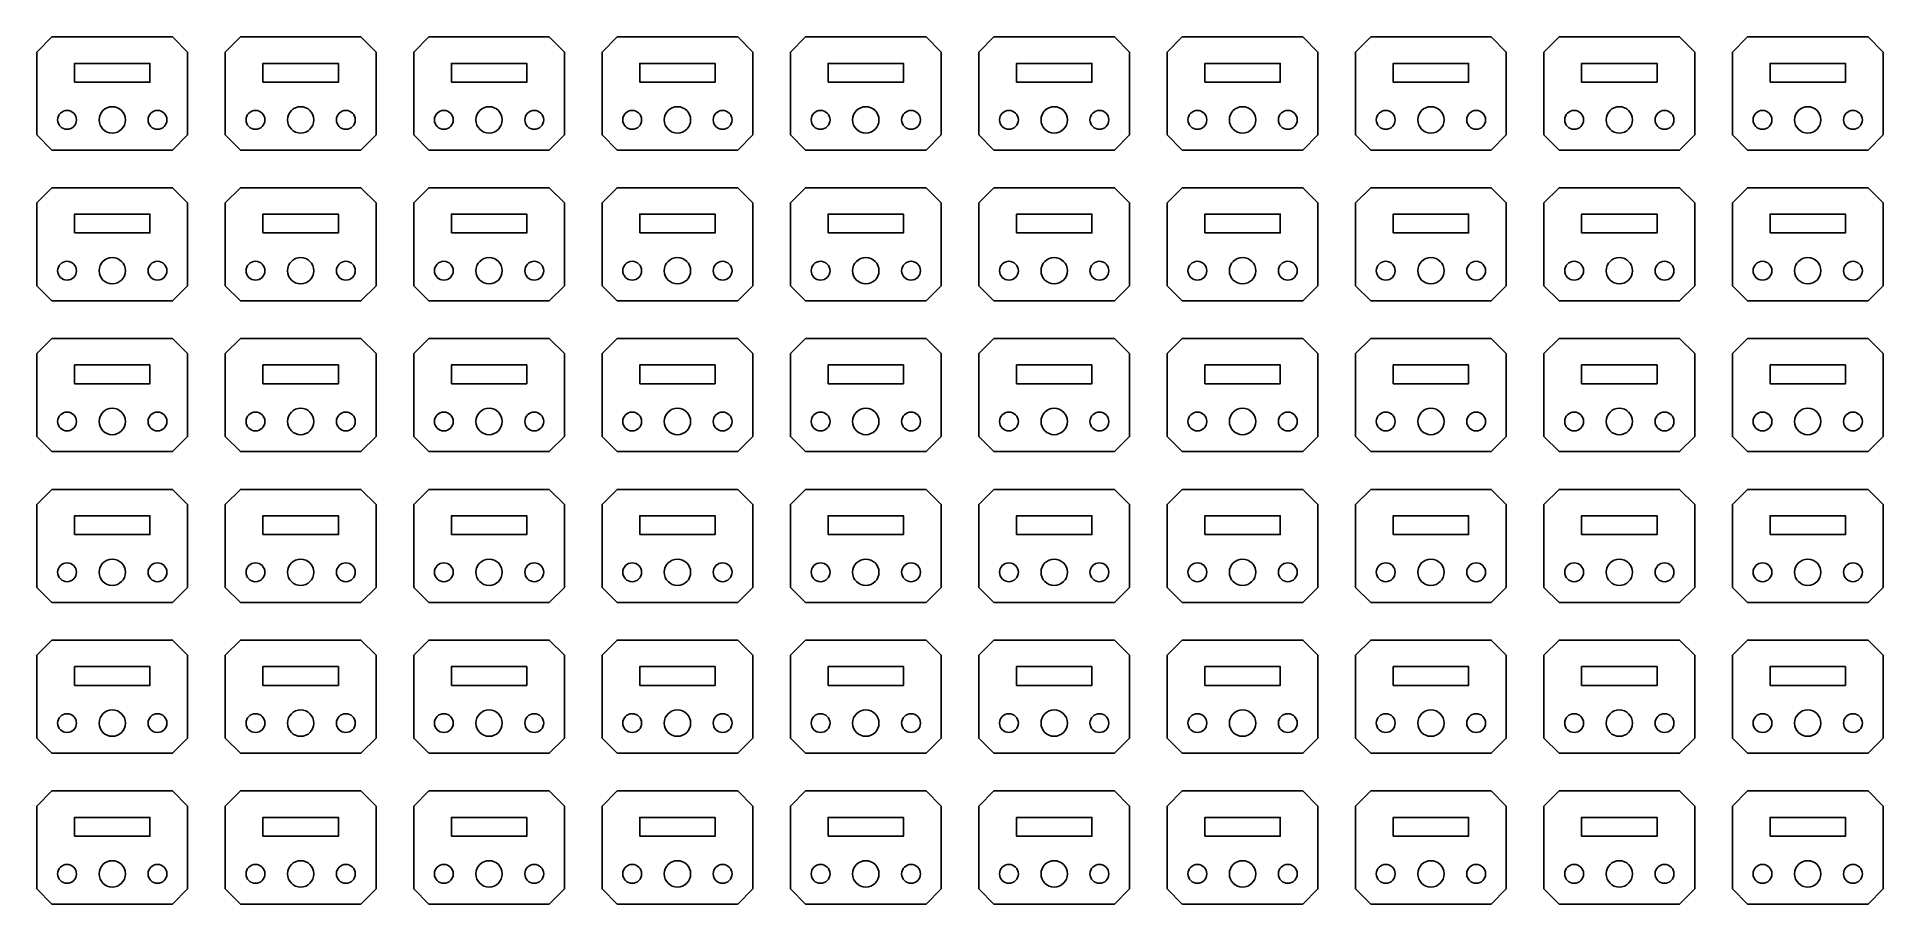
# Model space of a CAD drawing. Header units: millimetres. Extents: x 10 to 500, y 10 to 240.
import ezdxf

# ---------------------------------------------------------------- set-up
doc = ezdxf.new("R2010")
doc.units = ezdxf.units.MM
doc.layers.add('CUT', color=7, linetype='Continuous')

msp = doc.modelspace()

# ---------------------------------------------------------------- linework, layer by layer
at = {"layer": 'CUT'}
for points in [[(14, 210), (46, 210), (50, 214), (50, 236), (46, 240), (14, 240), (10, 236), (10, 214)], [(64, 210), (96, 210), (100, 214), (100, 236), (96, 240), (64, 240), (60, 236), (60, 214)], [(114, 210), (146, 210), (150, 214), (150, 236), (146, 240), (114, 240), (110, 236), (110, 214)], [(164, 210), (196, 210), (200, 214), (200, 236), (196, 240), (164, 240), (160, 236), (160, 214)], [(214, 210), (246, 210), (250, 214), (250, 236), (246, 240), (214, 240), (210, 236), (210, 214)], [(264, 210), (296, 210), (300, 214), (300, 236), (296, 240), (264, 240), (260, 236), (260, 214)], [(314, 210), (346, 210), (350, 214), (350, 236), (346, 240), (314, 240), (310, 236), (310, 214)], [(364, 210), (396, 210), (400, 214), (400, 236), (396, 240), (364, 240), (360, 236), (360, 214)], [(414, 210), (446, 210), (450, 214), (450, 236), (446, 240), (414, 240), (410, 236), (410, 214)], [(464, 210), (496, 210), (500, 214), (500, 236), (496, 240), (464, 240), (460, 236), (460, 214)], [(20, 228), (40, 228), (40, 233), (20, 233)], [(70, 228), (90, 228), (90, 233), (70, 233)], [(120, 228), (140, 228), (140, 233), (120, 233)], [(170, 228), (190, 228), (190, 233), (170, 233)], [(220, 228), (240, 228), (240, 233), (220, 233)], [(270, 228), (290, 228), (290, 233), (270, 233)], [(320, 228), (340, 228), (340, 233), (320, 233)], [(370, 228), (390, 228), (390, 233), (370, 233)], [(420, 228), (440, 228), (440, 233), (420, 233)], [(470, 228), (490, 228), (490, 233), (470, 233)], [(14, 170), (46, 170), (50, 174), (50, 196), (46, 200), (14, 200), (10, 196), (10, 174)], [(64, 170), (96, 170), (100, 174), (100, 196), (96, 200), (64, 200), (60, 196), (60, 174)], [(114, 170), (146, 170), (150, 174), (150, 196), (146, 200), (114, 200), (110, 196), (110, 174)], [(164, 170), (196, 170), (200, 174), (200, 196), (196, 200), (164, 200), (160, 196), (160, 174)], [(214, 170), (246, 170), (250, 174), (250, 196), (246, 200), (214, 200), (210, 196), (210, 174)], [(264, 170), (296, 170), (300, 174), (300, 196), (296, 200), (264, 200), (260, 196), (260, 174)], [(314, 170), (346, 170), (350, 174), (350, 196), (346, 200), (314, 200), (310, 196), (310, 174)], [(364, 170), (396, 170), (400, 174), (400, 196), (396, 200), (364, 200), (360, 196), (360, 174)], [(414, 170), (446, 170), (450, 174), (450, 196), (446, 200), (414, 200), (410, 196), (410, 174)], [(464, 170), (496, 170), (500, 174), (500, 196), (496, 200), (464, 200), (460, 196), (460, 174)], [(20, 188), (40, 188), (40, 193), (20, 193)], [(70, 188), (90, 188), (90, 193), (70, 193)], [(120, 188), (140, 188), (140, 193), (120, 193)], [(170, 188), (190, 188), (190, 193), (170, 193)], [(220, 188), (240, 188), (240, 193), (220, 193)], [(270, 188), (290, 188), (290, 193), (270, 193)], [(320, 188), (340, 188), (340, 193), (320, 193)], [(370, 188), (390, 188), (390, 193), (370, 193)], [(420, 188), (440, 188), (440, 193), (420, 193)], [(470, 188), (490, 188), (490, 193), (470, 193)], [(14, 130), (46, 130), (50, 134), (50, 156), (46, 160), (14, 160), (10, 156), (10, 134)], [(64, 130), (96, 130), (100, 134), (100, 156), (96, 160), (64, 160), (60, 156), (60, 134)], [(114, 130), (146, 130), (150, 134), (150, 156), (146, 160), (114, 160), (110, 156), (110, 134)], [(164, 130), (196, 130), (200, 134), (200, 156), (196, 160), (164, 160), (160, 156), (160, 134)], [(214, 130), (246, 130), (250, 134), (250, 156), (246, 160), (214, 160), (210, 156), (210, 134)], [(264, 130), (296, 130), (300, 134), (300, 156), (296, 160), (264, 160), (260, 156), (260, 134)], [(314, 130), (346, 130), (350, 134), (350, 156), (346, 160), (314, 160), (310, 156), (310, 134)], [(364, 130), (396, 130), (400, 134), (400, 156), (396, 160), (364, 160), (360, 156), (360, 134)], [(414, 130), (446, 130), (450, 134), (450, 156), (446, 160), (414, 160), (410, 156), (410, 134)], [(464, 130), (496, 130), (500, 134), (500, 156), (496, 160), (464, 160), (460, 156), (460, 134)], [(20, 148), (40, 148), (40, 153), (20, 153)], [(70, 148), (90, 148), (90, 153), (70, 153)], [(120, 148), (140, 148), (140, 153), (120, 153)], [(170, 148), (190, 148), (190, 153), (170, 153)], [(220, 148), (240, 148), (240, 153), (220, 153)], [(270, 148), (290, 148), (290, 153), (270, 153)], [(320, 148), (340, 148), (340, 153), (320, 153)], [(370, 148), (390, 148), (390, 153), (370, 153)], [(420, 148), (440, 148), (440, 153), (420, 153)], [(470, 148), (490, 148), (490, 153), (470, 153)], [(14, 90), (46, 90), (50, 94), (50, 116), (46, 120), (14, 120), (10, 116), (10, 94)], [(64, 90), (96, 90), (100, 94), (100, 116), (96, 120), (64, 120), (60, 116), (60, 94)], [(114, 90), (146, 90), (150, 94), (150, 116), (146, 120), (114, 120), (110, 116), (110, 94)], [(164, 90), (196, 90), (200, 94), (200, 116), (196, 120), (164, 120), (160, 116), (160, 94)], [(214, 90), (246, 90), (250, 94), (250, 116), (246, 120), (214, 120), (210, 116), (210, 94)], [(264, 90), (296, 90), (300, 94), (300, 116), (296, 120), (264, 120), (260, 116), (260, 94)], [(314, 90), (346, 90), (350, 94), (350, 116), (346, 120), (314, 120), (310, 116), (310, 94)], [(364, 90), (396, 90), (400, 94), (400, 116), (396, 120), (364, 120), (360, 116), (360, 94)], [(414, 90), (446, 90), (450, 94), (450, 116), (446, 120), (414, 120), (410, 116), (410, 94)], [(464, 90), (496, 90), (500, 94), (500, 116), (496, 120), (464, 120), (460, 116), (460, 94)], [(20, 108), (40, 108), (40, 113), (20, 113)], [(70, 108), (90, 108), (90, 113), (70, 113)], [(120, 108), (140, 108), (140, 113), (120, 113)], [(170, 108), (190, 108), (190, 113), (170, 113)], [(220, 108), (240, 108), (240, 113), (220, 113)], [(270, 108), (290, 108), (290, 113), (270, 113)], [(320, 108), (340, 108), (340, 113), (320, 113)], [(370, 108), (390, 108), (390, 113), (370, 113)], [(420, 108), (440, 108), (440, 113), (420, 113)], [(470, 108), (490, 108), (490, 113), (470, 113)], [(14, 50), (46, 50), (50, 54), (50, 76), (46, 80), (14, 80), (10, 76), (10, 54)], [(64, 50), (96, 50), (100, 54), (100, 76), (96, 80), (64, 80), (60, 76), (60, 54)], [(114, 50), (146, 50), (150, 54), (150, 76), (146, 80), (114, 80), (110, 76), (110, 54)], [(164, 50), (196, 50), (200, 54), (200, 76), (196, 80), (164, 80), (160, 76), (160, 54)], [(214, 50), (246, 50), (250, 54), (250, 76), (246, 80), (214, 80), (210, 76), (210, 54)], [(264, 50), (296, 50), (300, 54), (300, 76), (296, 80), (264, 80), (260, 76), (260, 54)], [(314, 50), (346, 50), (350, 54), (350, 76), (346, 80), (314, 80), (310, 76), (310, 54)], [(364, 50), (396, 50), (400, 54), (400, 76), (396, 80), (364, 80), (360, 76), (360, 54)], [(414, 50), (446, 50), (450, 54), (450, 76), (446, 80), (414, 80), (410, 76), (410, 54)], [(464, 50), (496, 50), (500, 54), (500, 76), (496, 80), (464, 80), (460, 76), (460, 54)], [(20, 68), (40, 68), (40, 73), (20, 73)], [(70, 68), (90, 68), (90, 73), (70, 73)], [(120, 68), (140, 68), (140, 73), (120, 73)], [(170, 68), (190, 68), (190, 73), (170, 73)], [(220, 68), (240, 68), (240, 73), (220, 73)], [(270, 68), (290, 68), (290, 73), (270, 73)], [(320, 68), (340, 68), (340, 73), (320, 73)], [(370, 68), (390, 68), (390, 73), (370, 73)], [(420, 68), (440, 68), (440, 73), (420, 73)], [(470, 68), (490, 68), (490, 73), (470, 73)], [(14, 10), (46, 10), (50, 14), (50, 36), (46, 40), (14, 40), (10, 36), (10, 14)], [(64, 10), (96, 10), (100, 14), (100, 36), (96, 40), (64, 40), (60, 36), (60, 14)], [(114, 10), (146, 10), (150, 14), (150, 36), (146, 40), (114, 40), (110, 36), (110, 14)], [(164, 10), (196, 10), (200, 14), (200, 36), (196, 40), (164, 40), (160, 36), (160, 14)], [(214, 10), (246, 10), (250, 14), (250, 36), (246, 40), (214, 40), (210, 36), (210, 14)], [(264, 10), (296, 10), (300, 14), (300, 36), (296, 40), (264, 40), (260, 36), (260, 14)], [(314, 10), (346, 10), (350, 14), (350, 36), (346, 40), (314, 40), (310, 36), (310, 14)], [(364, 10), (396, 10), (400, 14), (400, 36), (396, 40), (364, 40), (360, 36), (360, 14)], [(414, 10), (446, 10), (450, 14), (450, 36), (446, 40), (414, 40), (410, 36), (410, 14)], [(464, 10), (496, 10), (500, 14), (500, 36), (496, 40), (464, 40), (460, 36), (460, 14)], [(20, 28), (40, 28), (40, 33), (20, 33)], [(70, 28), (90, 28), (90, 33), (70, 33)], [(120, 28), (140, 28), (140, 33), (120, 33)], [(170, 28), (190, 28), (190, 33), (170, 33)], [(220, 28), (240, 28), (240, 33), (220, 33)], [(270, 28), (290, 28), (290, 33), (270, 33)], [(320, 28), (340, 28), (340, 33), (320, 33)], [(370, 28), (390, 28), (390, 33), (370, 33)], [(420, 28), (440, 28), (440, 33), (420, 33)], [(470, 28), (490, 28), (490, 33), (470, 33)]]:
    msp.add_lwpolyline(points, close=True, dxfattribs=at)
for centre, radius in [((18, 218), 2.5), ((30, 218), 3.5), ((42, 218), 2.5), ((68, 218), 2.5), ((80, 218), 3.5), ((92, 218), 2.5), ((118, 218), 2.5), ((130, 218), 3.5), ((142, 218), 2.5), ((168, 218), 2.5), ((180, 218), 3.5), ((192, 218), 2.5), ((218, 218), 2.5), ((230, 218), 3.5), ((242, 218), 2.5), ((268, 218), 2.5), ((280, 218), 3.5), ((292, 218), 2.5), ((318, 218), 2.5), ((330, 218), 3.5), ((342, 218), 2.5), ((368, 218), 2.5), ((380, 218), 3.5), ((392, 218), 2.5), ((418, 218), 2.5), ((430, 218), 3.5), ((442, 218), 2.5), ((468, 218), 2.5), ((480, 218), 3.5), ((492, 218), 2.5), ((30, 178), 3.5), ((80, 178), 3.5), ((130, 178), 3.5), ((180, 178), 3.5), ((230, 178), 3.5), ((280, 178), 3.5), ((330, 178), 3.5), ((380, 178), 3.5), ((430, 178), 3.5), ((480, 178), 3.5), ((18, 178), 2.5), ((42, 178), 2.5), ((68, 178), 2.5), ((92, 178), 2.5), ((118, 178), 2.5), ((142, 178), 2.5), ((168, 178), 2.5), ((192, 178), 2.5), ((218, 178), 2.5), ((242, 178), 2.5), ((268, 178), 2.5), ((292, 178), 2.5), ((318, 178), 2.5), ((342, 178), 2.5), ((368, 178), 2.5), ((392, 178), 2.5), ((418, 178), 2.5), ((442, 178), 2.5), ((468, 178), 2.5), ((492, 178), 2.5), ((18, 138), 2.5), ((30, 138), 3.5), ((42, 138), 2.5), ((68, 138), 2.5), ((80, 138), 3.5), ((92, 138), 2.5), ((118, 138), 2.5), ((130, 138), 3.5), ((142, 138), 2.5), ((168, 138), 2.5), ((180, 138), 3.5), ((192, 138), 2.5), ((218, 138), 2.5), ((230, 138), 3.5), ((242, 138), 2.5), ((268, 138), 2.5), ((280, 138), 3.5), ((292, 138), 2.5), ((318, 138), 2.5), ((330, 138), 3.5), ((342, 138), 2.5), ((368, 138), 2.5), ((380, 138), 3.5), ((392, 138), 2.5), ((418, 138), 2.5), ((430, 138), 3.5), ((442, 138), 2.5), ((468, 138), 2.5), ((480, 138), 3.5), ((492, 138), 2.5), ((18, 98), 2.5), ((30, 98), 3.5), ((42, 98), 2.5), ((68, 98), 2.5), ((80, 98), 3.5), ((92, 98), 2.5), ((118, 98), 2.5), ((130, 98), 3.5), ((142, 98), 2.5), ((168, 98), 2.5), ((180, 98), 3.5), ((192, 98), 2.5), ((218, 98), 2.5), ((230, 98), 3.5), ((242, 98), 2.5), ((268, 98), 2.5), ((280, 98), 3.5), ((292, 98), 2.5), ((318, 98), 2.5), ((330, 98), 3.5), ((342, 98), 2.5), ((368, 98), 2.5), ((380, 98), 3.5), ((392, 98), 2.5), ((418, 98), 2.5), ((430, 98), 3.5), ((442, 98), 2.5), ((468, 98), 2.5), ((480, 98), 3.5), ((492, 98), 2.5), ((18, 58), 2.5), ((30, 58), 3.5), ((42, 58), 2.5), ((68, 58), 2.5), ((80, 58), 3.5), ((92, 58), 2.5), ((118, 58), 2.5), ((130, 58), 3.5), ((142, 58), 2.5), ((168, 58), 2.5), ((180, 58), 3.5), ((192, 58), 2.5), ((218, 58), 2.5), ((230, 58), 3.5), ((242, 58), 2.5), ((268, 58), 2.5), ((280, 58), 3.5), ((292, 58), 2.5), ((318, 58), 2.5), ((330, 58), 3.5), ((342, 58), 2.5), ((368, 58), 2.5), ((380, 58), 3.5), ((392, 58), 2.5), ((418, 58), 2.5), ((430, 58), 3.5), ((442, 58), 2.5), ((468, 58), 2.5), ((480, 58), 3.5), ((492, 58), 2.5), ((18, 18), 2.5), ((30, 18), 3.5), ((42, 18), 2.5), ((68, 18), 2.5), ((80, 18), 3.5), ((92, 18), 2.5), ((118, 18), 2.5), ((130, 18), 3.5), ((142, 18), 2.5), ((168, 18), 2.5), ((180, 18), 3.5), ((192, 18), 2.5), ((218, 18), 2.5), ((230, 18), 3.5), ((242, 18), 2.5), ((268, 18), 2.5), ((280, 18), 3.5), ((292, 18), 2.5), ((318, 18), 2.5), ((330, 18), 3.5), ((342, 18), 2.5), ((368, 18), 2.5), ((380, 18), 3.5), ((392, 18), 2.5), ((418, 18), 2.5), ((430, 18), 3.5), ((442, 18), 2.5), ((468, 18), 2.5), ((480, 18), 3.5), ((492, 18), 2.5)]:
    msp.add_circle(centre, radius, dxfattribs=at)

doc.saveas('drawing.dxf')
